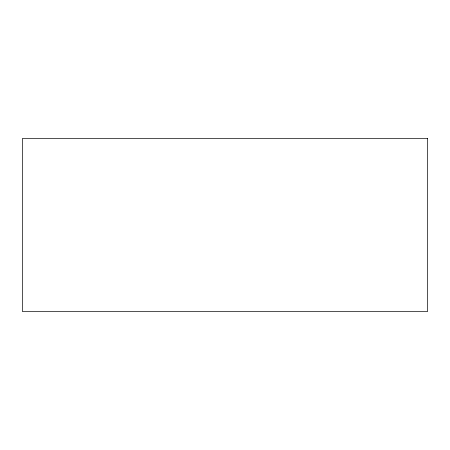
<?xml version="1.0" encoding="UTF-8"?>
<svg xmlns="http://www.w3.org/2000/svg" width="450" height="450" viewBox="0 0 450 450"><rect width="100%" height="100%" fill="white"/><g stroke="black" fill="none" stroke-linecap="round" stroke-linejoin="round"><path stroke-width="0.67" d="M427.5 138.392L22.5 138.392L22.5 311.608L427.5 311.608L427.5 138.392"/></g></svg>
